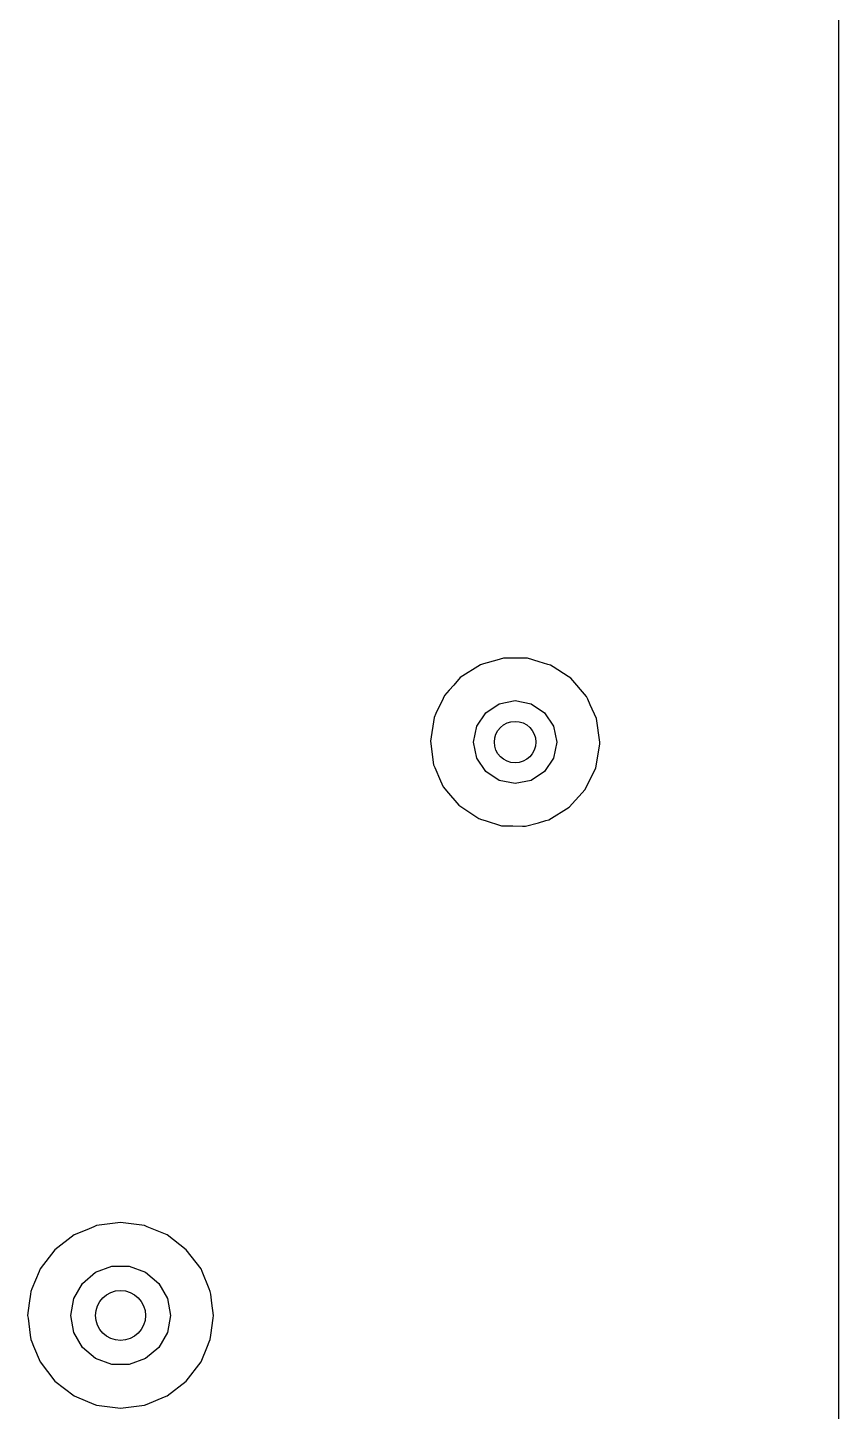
# Model space of a CAD drawing. Extents: x 0.99 to 4.24, y -7.27 to -4.02.
# Drawn here: x 4.0498 to 4.242, y -6.4204 to -6.0925 of the extents above; entities that cross this region are included whole.
import ezdxf

# ---------------------------------------------------------------- set-up
doc = ezdxf.new("R2010")
doc.units = 0
doc.header["$MEASUREMENT"] = 0
doc.layers.add('BLACK', color=7, linetype='CONTINUOUS')

msp = doc.modelspace()

# ---------------------------------------------------------------- linework, layer by layer
at = {"layer": 'BLACK', "linetype": 'CONTINUOUS'}
for p, q in [((4.24195, -5.79568), (4.24195, -6.92717)), ((4.16263, -6.24193), (4.16099, -6.2424)), ((4.16334, -6.24193), (4.16263, -6.24193)), ((4.16421, -6.24194), (4.16334, -6.24193)), ((4.16832, -6.24196), (4.16421, -6.24194)), ((4.17105, -6.24278), (4.16832, -6.24196)), ((4.15716, -6.24349), (4.15235, -6.24653)), ((4.15784, -6.2433), (4.15716, -6.24349)), ((4.16099, -6.2424), (4.15784, -6.2433)), ((4.15784, -6.2433), (4.15784, -6.2433)), ((4.17309, -6.24339), (4.17105, -6.24278)), ((4.17377, -6.2436), (4.17309, -6.24339)), ((4.17309, -6.24339), (4.17309, -6.24339)), ((4.17437, -6.24398), (4.17377, -6.2436)), ((4.17795, -6.2463), (4.17437, -6.24398)), ((4.15081, -6.24828), (4.14975, -6.24947)), ((4.15235, -6.24653), (4.15081, -6.24828)), ((4.17855, -6.24669), (4.17795, -6.2463)), ((4.17795, -6.2463), (4.17795, -6.2463)), ((4.18226, -6.251), (4.17855, -6.24669)), ((4.14828, -6.25144), (4.14657, -6.25507)), ((4.14858, -6.25079), (4.14828, -6.25144)), ((4.14828, -6.25144), (4.14828, -6.25144)), ((4.14975, -6.24947), (4.14858, -6.25079)), ((4.18255, -6.25165), (4.18226, -6.251)), ((4.18316, -6.25299), (4.18255, -6.25165)), ((4.18255, -6.25165), (4.18255, -6.25165)), ((4.14657, -6.25507), (4.14616, -6.25594)), ((4.15626, -6.25804), (4.15839, -6.25485)), ((4.15839, -6.25485), (4.16159, -6.25272)), ((4.16159, -6.25272), (4.16535, -6.25197)), ((4.16535, -6.25197), (4.16912, -6.25272)), ((4.16912, -6.25272), (4.17231, -6.25485)), ((4.17231, -6.25485), (4.17445, -6.25804)), ((4.18461, -6.25618), (4.18316, -6.25299)), ((4.14616, -6.25594), (4.14529, -6.26157)), ((4.15551, -6.26181), (4.15626, -6.25804)), ((4.17445, -6.25804), (4.1752, -6.26181)), ((4.18542, -6.26181), (4.18461, -6.25618)), ((4.14529, -6.26157), (4.14603, -6.26721)), ((4.15626, -6.26558), (4.15551, -6.26181)), ((4.1752, -6.26181), (4.17445, -6.26558)), ((4.18447, -6.26791), (4.18541, -6.2623)), ((4.18541, -6.2623), (4.18542, -6.26181)), ((4.14603, -6.26721), (4.14631, -6.26786)), ((4.14631, -6.26786), (4.14631, -6.26786)), ((4.14631, -6.26786), (4.14769, -6.27099)), ((4.15839, -6.26877), (4.15626, -6.26558)), ((4.17445, -6.26558), (4.17231, -6.26877)), ((4.18199, -6.27303), (4.18447, -6.26791)), ((4.14769, -6.27099), (4.14832, -6.27241)), ((4.16159, -6.2709), (4.15839, -6.26877)), ((4.16535, -6.27165), (4.16159, -6.2709)), ((4.16912, -6.2709), (4.16535, -6.27165)), ((4.17231, -6.26877), (4.16912, -6.2709)), ((4.14832, -6.27241), (4.14878, -6.27296)), ((4.14878, -6.27296), (4.14878, -6.27296)), ((4.14878, -6.27296), (4.14909, -6.27333)), ((4.14909, -6.27333), (4.15198, -6.27677)), ((4.17817, -6.27725), (4.18199, -6.27303)), ((4.15198, -6.27677), (4.15672, -6.27992)), ((4.17332, -6.28023), (4.17817, -6.27725)), ((4.15672, -6.27992), (4.15739, -6.28013)), ((4.15739, -6.28013), (4.15739, -6.28013)), ((4.15739, -6.28013), (4.15829, -6.28041)), ((4.15829, -6.28041), (4.16215, -6.28162)), ((4.16783, -6.28172), (4.17087, -6.2809)), ((4.17087, -6.2809), (4.17264, -6.28041)), ((4.17264, -6.28041), (4.17332, -6.28023)), ((4.17264, -6.28041), (4.17264, -6.28041)), ((4.16215, -6.28162), (4.16484, -6.28167)), ((4.16484, -6.28167), (4.16713, -6.28171)), ((4.16713, -6.28171), (4.16713, -6.28171)), ((4.16713, -6.28171), (4.16783, -6.28172)), ((4.06615, -6.37637), (4.06555, -6.37662)), ((4.0668, -6.37628), (4.06615, -6.37637)), ((4.0712, -6.3757), (4.0668, -6.37628)), ((4.0668, -6.37628), (4.0668, -6.37628)), ((4.07185, -6.37562), (4.0712, -6.3757)), ((4.0725, -6.3757), (4.07185, -6.37562)), ((4.0769, -6.37628), (4.0725, -6.3757)), ((4.07755, -6.37637), (4.0769, -6.37628)), ((4.0769, -6.37628), (4.0769, -6.37628)), ((4.07815, -6.37662), (4.07755, -6.37637)), ((4.06084, -6.37857), (4.05628, -6.38207)), ((4.06382, -6.37733), (4.06084, -6.37857)), ((4.06555, -6.37662), (4.06382, -6.37733)), ((4.06555, -6.37662), (4.06555, -6.37662)), ((4.08213, -6.37827), (4.07815, -6.37662)), ((4.07815, -6.37662), (4.07815, -6.37662)), ((4.08286, -6.37857), (4.08213, -6.37827)), ((4.08742, -6.38207), (4.08286, -6.37857)), ((4.05628, -6.38207), (4.05278, -6.38663)), ((4.09092, -6.38663), (4.08742, -6.38207)), ((4.06594, -6.38741), (4.0698, -6.38601)), ((4.0698, -6.38601), (4.0739, -6.38601)), ((4.0739, -6.38601), (4.07776, -6.38741)), ((4.05253, -6.38723), (4.05083, -6.39133)), ((4.05278, -6.38663), (4.05253, -6.38723)), ((4.0628, -6.39005), (4.06594, -6.38741)), ((4.07776, -6.38741), (4.0809, -6.39005)), ((4.09117, -6.38723), (4.09092, -6.38663)), ((4.09287, -6.39133), (4.09117, -6.38723)), ((4.0505, -6.39259), (4.05022, -6.39472)), ((4.05058, -6.39194), (4.0505, -6.39259)), ((4.0505, -6.39259), (4.0505, -6.39259)), ((4.05083, -6.39133), (4.05058, -6.39194)), ((4.06075, -6.3936), (4.0628, -6.39005)), ((4.0809, -6.39005), (4.08295, -6.3936)), ((4.09312, -6.39194), (4.09287, -6.39133)), ((4.0932, -6.39259), (4.09312, -6.39194)), ((4.09348, -6.39472), (4.0932, -6.39259)), ((4.0932, -6.39259), (4.0932, -6.39259)), ((4.05022, -6.39472), (4.04983, -6.39764)), ((4.06004, -6.39764), (4.06075, -6.3936)), ((4.08295, -6.3936), (4.08366, -6.39764)), ((4.09387, -6.39764), (4.09348, -6.39472)), ((4.04983, -6.39764), (4.04992, -6.39828)), ((4.04992, -6.39828), (4.05045, -6.40235)), ((4.06075, -6.40168), (4.06004, -6.39764)), ((4.08366, -6.39764), (4.08295, -6.40168)), ((4.09325, -6.40235), (4.09378, -6.39828)), ((4.09378, -6.39828), (4.09387, -6.39764)), ((4.05045, -6.40235), (4.05058, -6.40334)), ((4.0628, -6.40523), (4.06075, -6.40168)), ((4.08295, -6.40168), (4.0809, -6.40523)), ((4.09312, -6.40334), (4.09325, -6.40235)), ((4.05058, -6.40334), (4.05083, -6.40394)), ((4.05083, -6.40394), (4.05083, -6.40394)), ((4.05083, -6.40394), (4.05124, -6.40492)), ((4.05124, -6.40492), (4.05278, -6.40865)), ((4.06594, -6.40787), (4.0628, -6.40523)), ((4.0809, -6.40523), (4.07776, -6.40787)), ((4.09092, -6.40865), (4.09246, -6.40492)), ((4.09246, -6.40492), (4.09287, -6.40394)), ((4.09287, -6.40394), (4.09312, -6.40334)), ((4.09287, -6.40394), (4.09287, -6.40394)), ((4.05278, -6.40865), (4.05628, -6.41321)), ((4.0698, -6.40927), (4.06594, -6.40787)), ((4.07776, -6.40787), (4.0739, -6.40927)), ((4.08742, -6.41321), (4.09092, -6.40865)), ((4.0739, -6.40927), (4.0698, -6.40927)), ((4.05628, -6.41321), (4.06084, -6.41671)), ((4.08286, -6.41671), (4.08742, -6.41321)), ((4.06084, -6.41671), (4.06144, -6.41696)), ((4.06144, -6.41696), (4.06555, -6.41866)), ((4.06555, -6.41866), (4.06555, -6.41866)), ((4.06555, -6.41866), (4.06615, -6.41891)), ((4.06615, -6.41891), (4.0668, -6.41899)), ((4.0668, -6.41899), (4.0668, -6.41899)), ((4.0668, -6.41899), (4.0712, -6.41957)), ((4.0725, -6.41957), (4.0769, -6.41899)), ((4.0769, -6.41899), (4.07755, -6.41891)), ((4.0769, -6.41899), (4.0769, -6.41899)), ((4.07755, -6.41891), (4.07815, -6.41866)), ((4.07815, -6.41866), (4.08226, -6.41696)), ((4.07815, -6.41866), (4.07815, -6.41866)), ((4.08226, -6.41696), (4.08286, -6.41671)), ((4.0712, -6.41957), (4.07185, -6.41966)), ((4.07185, -6.41966), (4.0725, -6.41957))]:
    msp.add_line(p, q, dxfattribs=at)
at = {"layer": 'BLACK'}
for centre, radius in [((4.16535, -6.26181), 0.00492), ((4.07185, -6.39764), 0.00591)]:
    msp.add_circle(centre, radius, dxfattribs=at)

doc.saveas('drawing.dxf')
